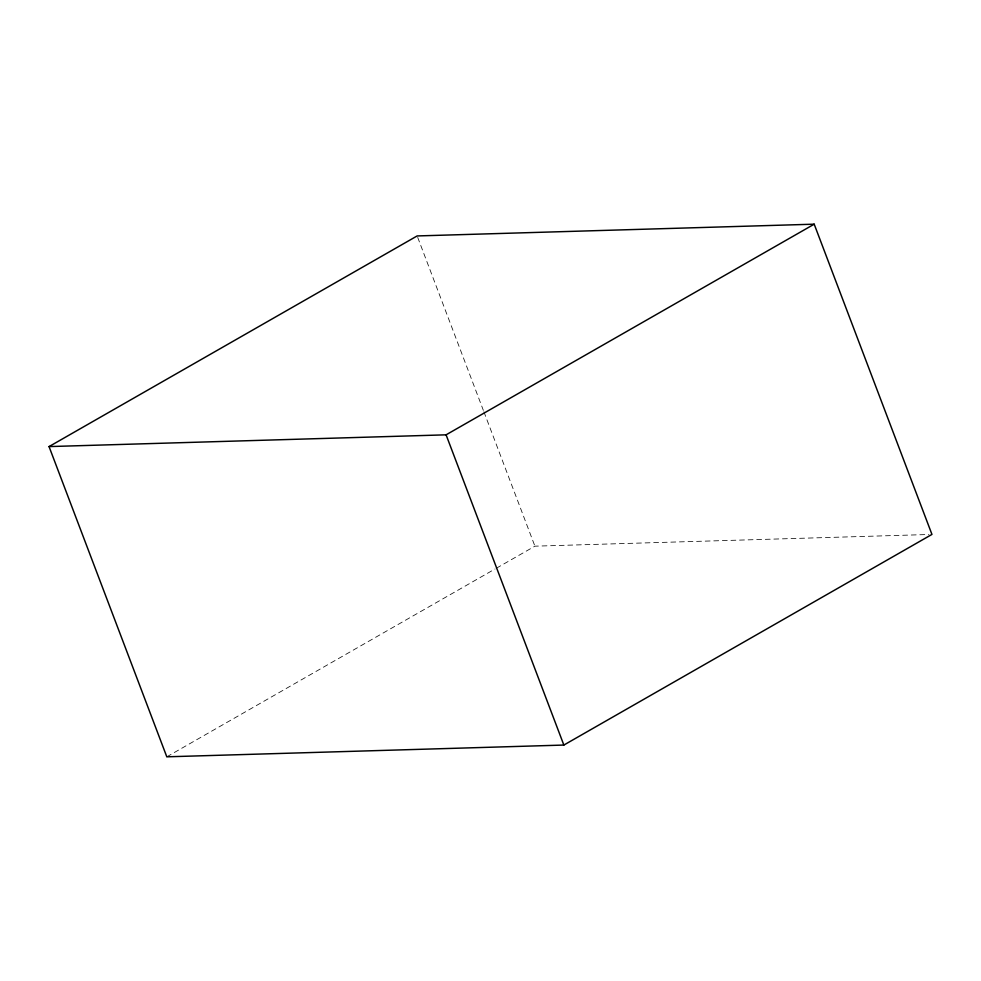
<?xml version="1.0" encoding="UTF-8"?>
<svg xmlns="http://www.w3.org/2000/svg" width="981" height="981" viewBox="0 0 981 981"><rect width="100%" height="100%" fill="white"/><g stroke="black" fill="none" stroke-linecap="round" stroke-linejoin="round"><path stroke-width="0.74" stroke-dasharray="4.91 3.68" d="M166.807 756.817L495.037 568.98M496.374 568.22L534.915 546.172L928.897 534.498M417.698 237.377L483.351 410.352M483.903 411.787L534.915 546.172"/><path stroke-width="1.47" d="M49.05 446.588L417.146 235.943L814.193 224.183L931.95 534.412L563.854 745.057L166.807 756.817L49.05 446.588L446.085 434.828L814.193 224.183M446.085 434.828L563.854 745.057"/></g></svg>
